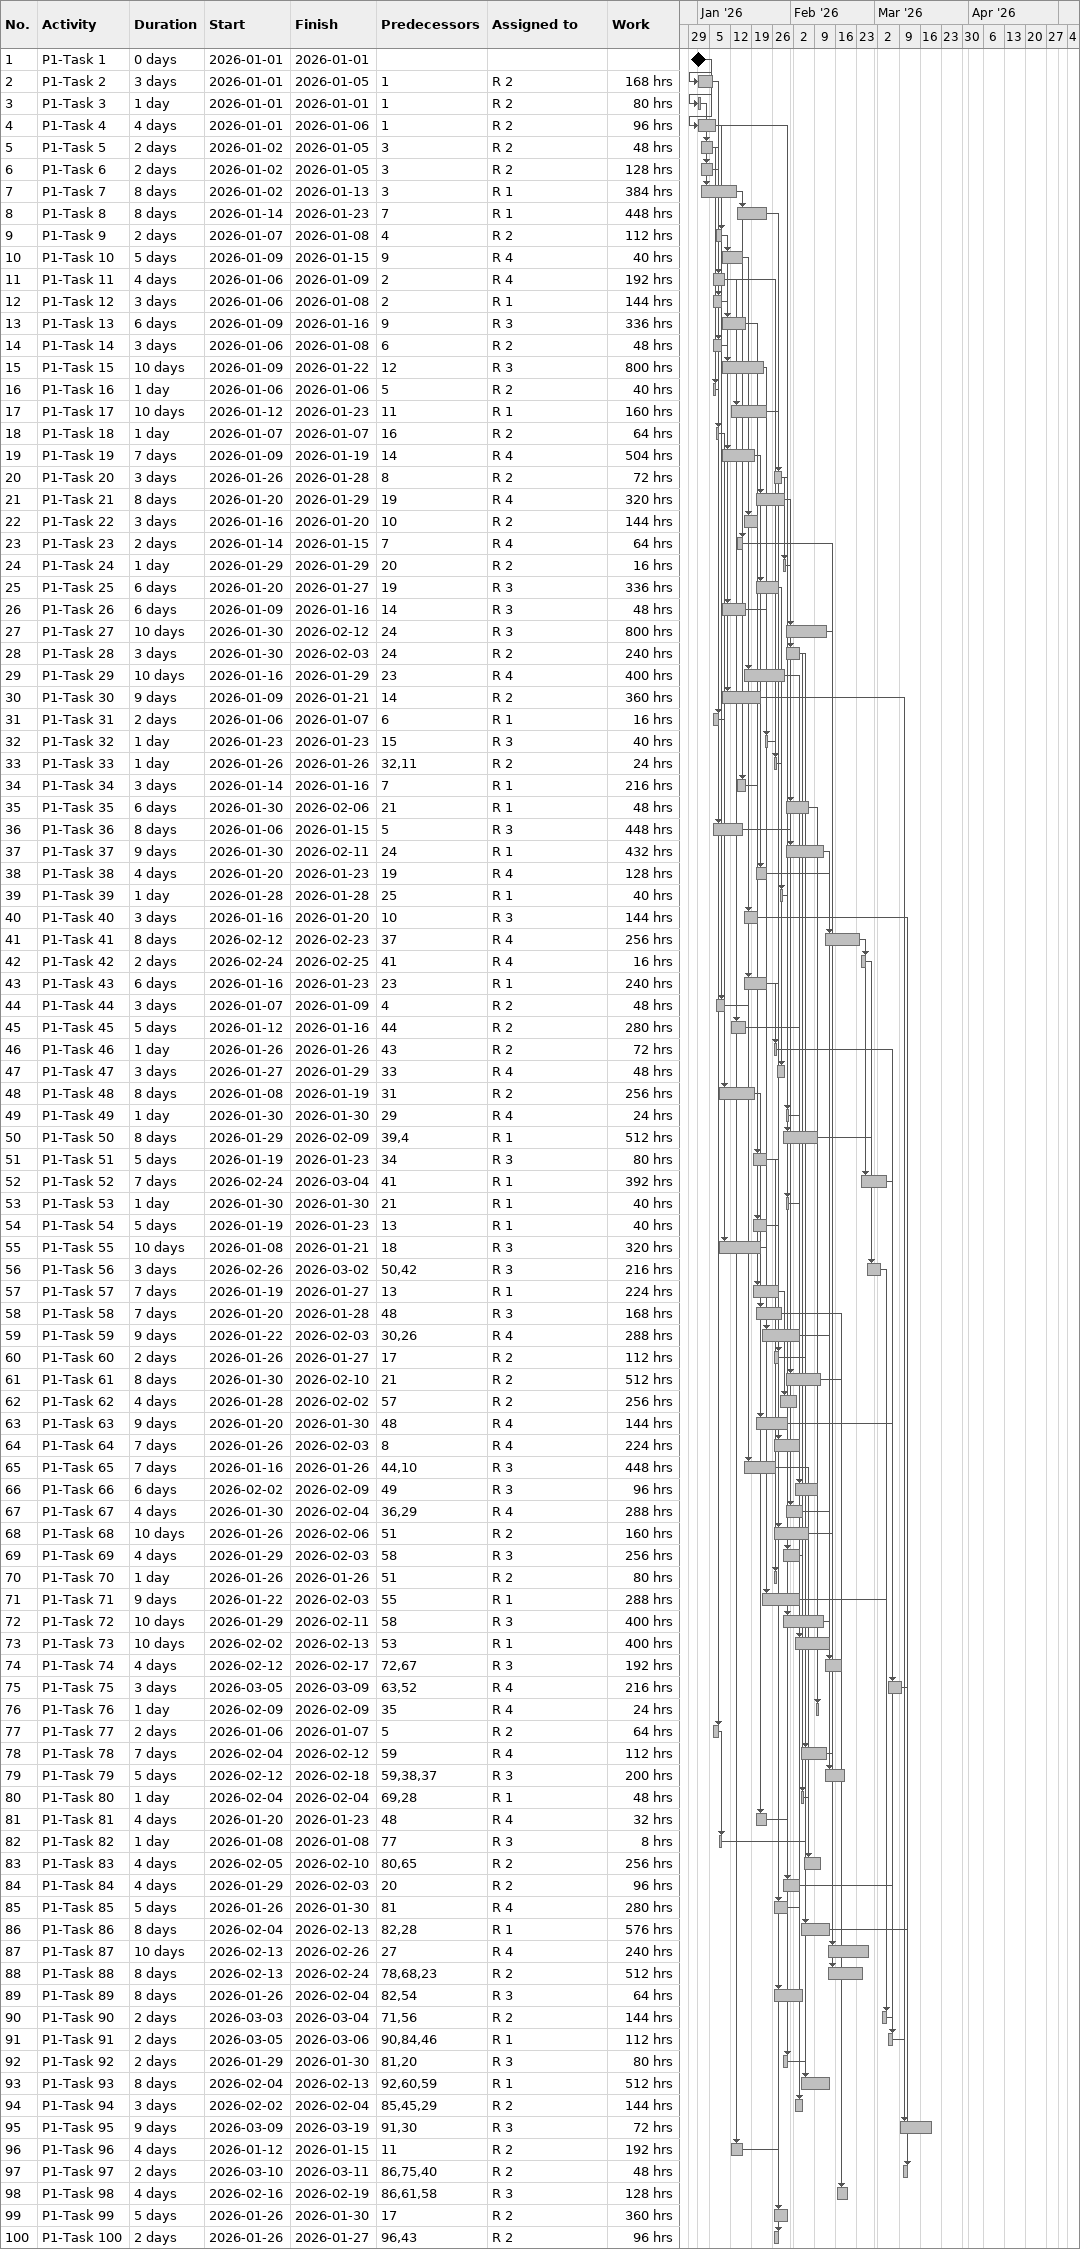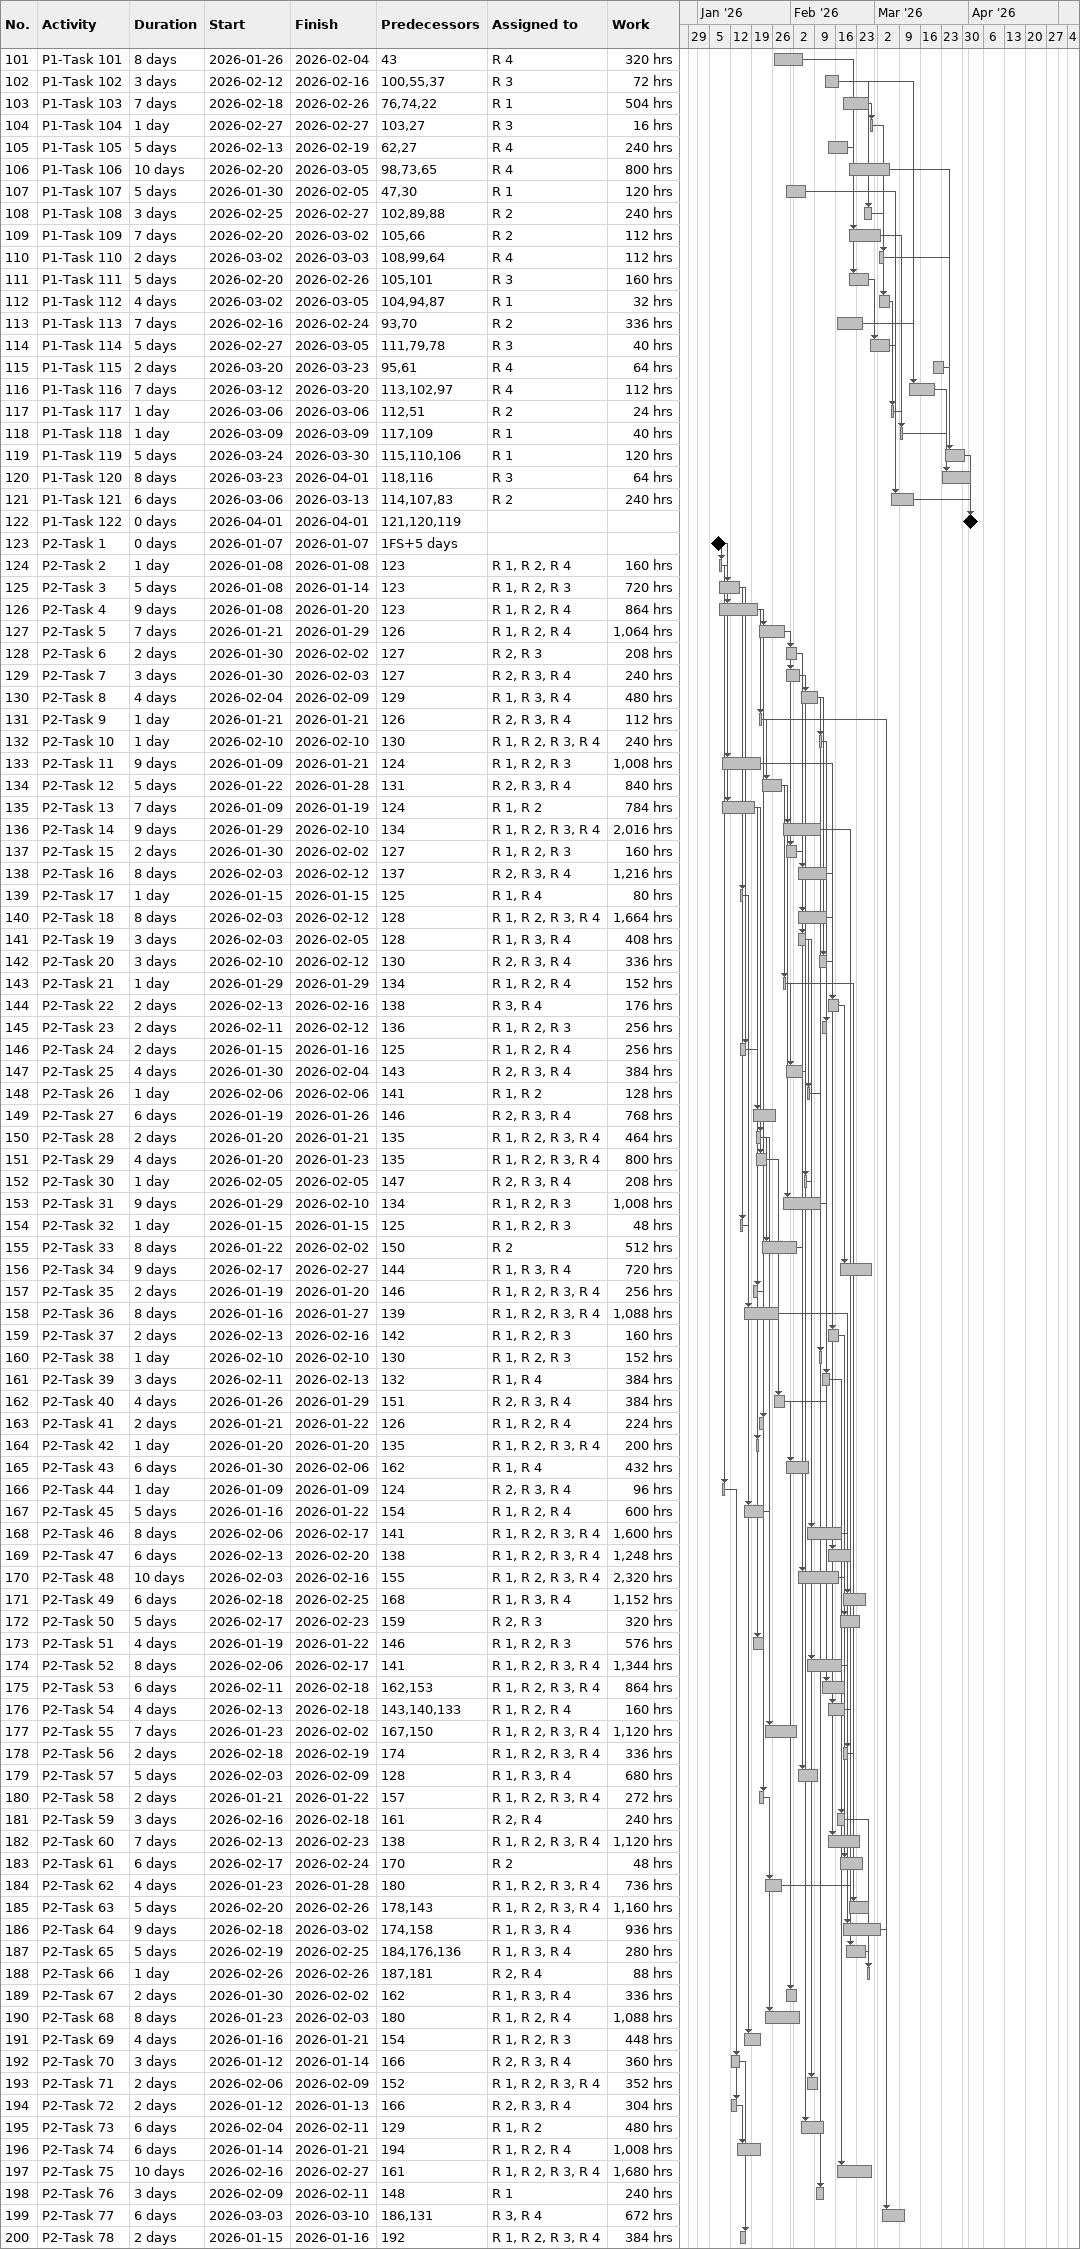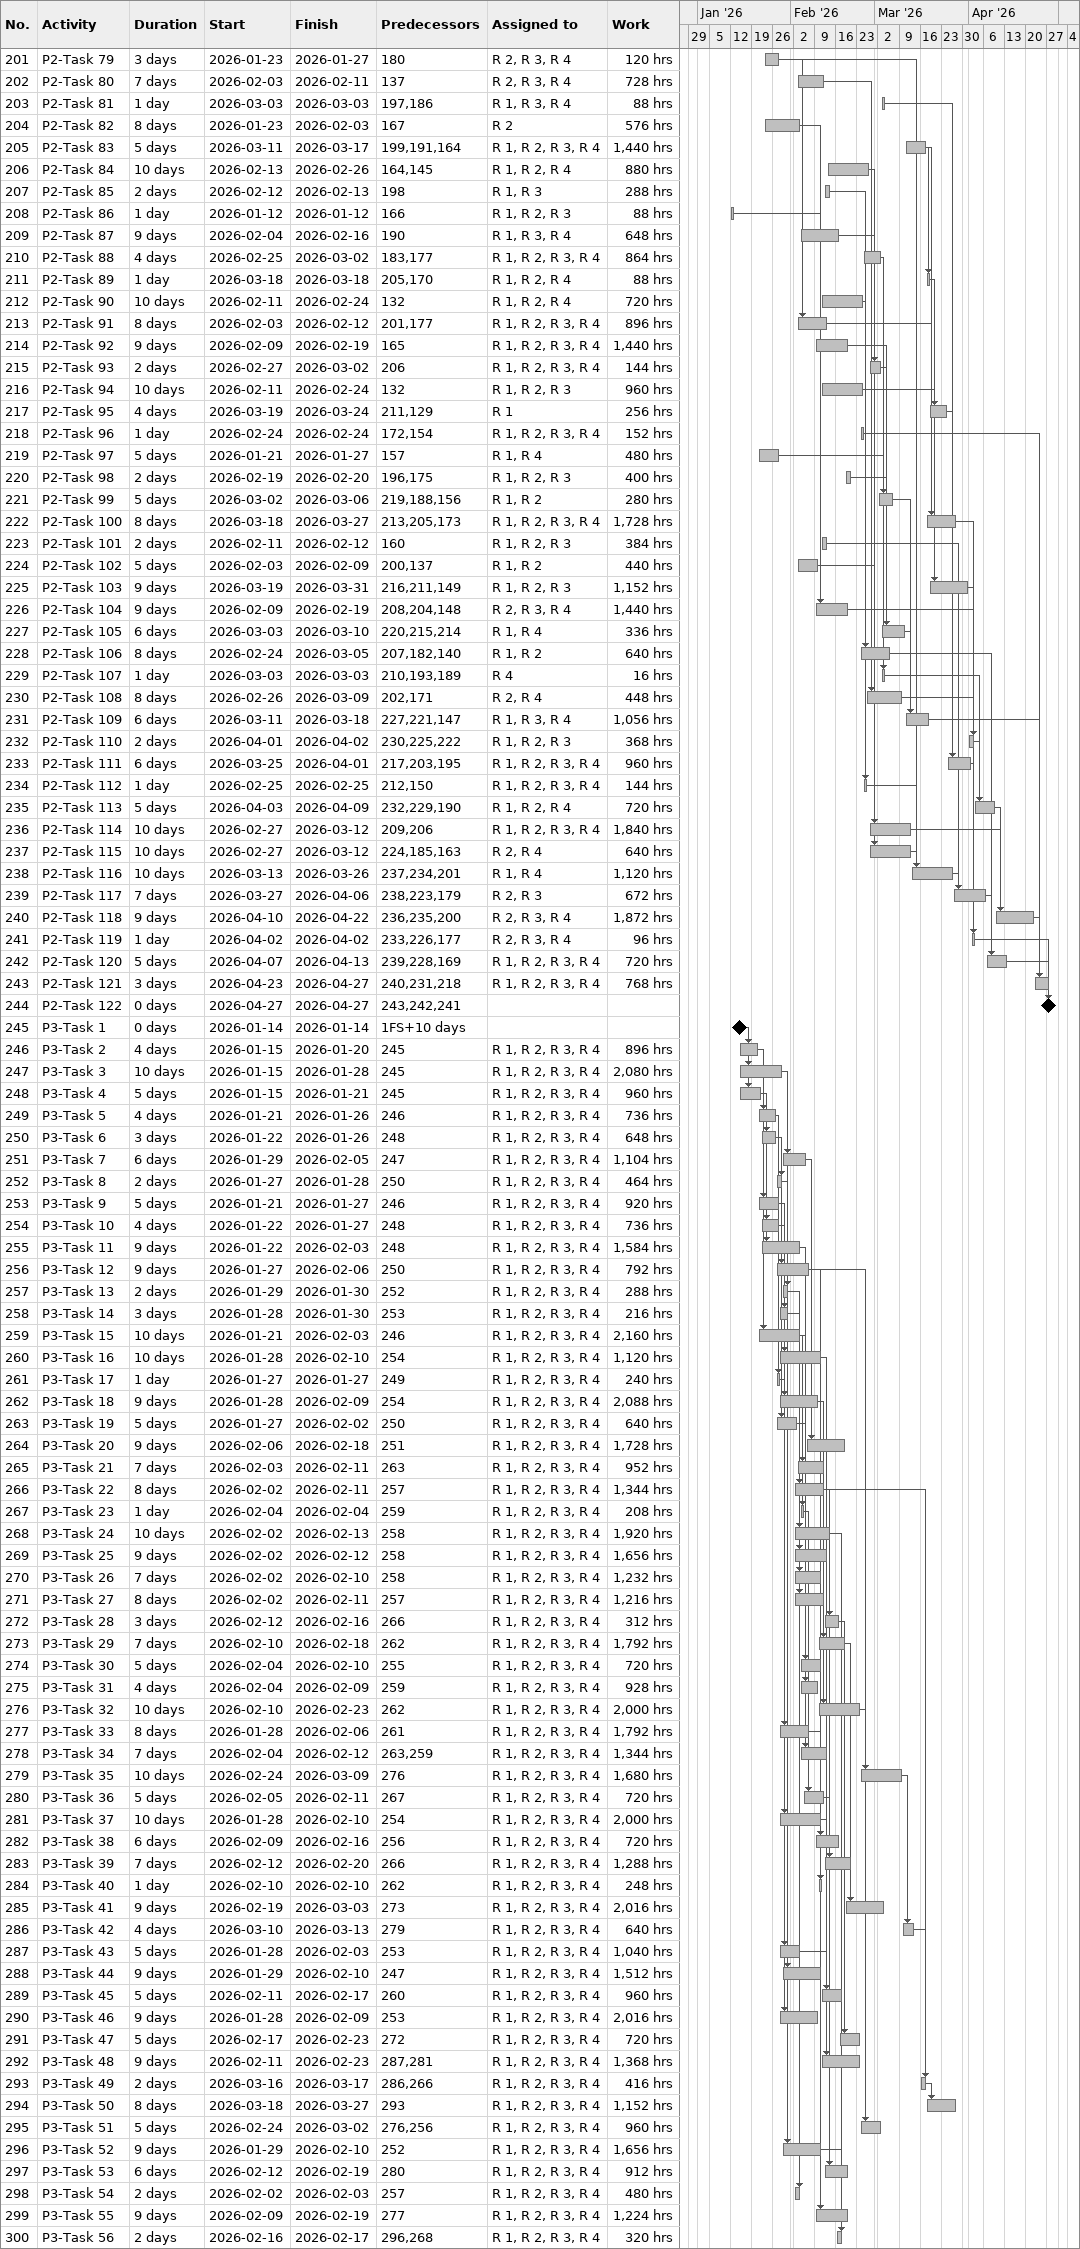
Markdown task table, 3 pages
| ID | Task | Duration | Start | Finish | Predecessors | Resources | Work (h) |
|---|---|---|---|---|---|---|---|
| 1 | P1-Task 1 | 0d | 2026-01-01 | 2026-01-01 |  |  |  |
| 2 | P1-Task 2 | 3d | 2026-01-01 | 2026-01-05 | 1 | R 2 | 168 |
| 3 | P1-Task 3 | 1d | 2026-01-01 | 2026-01-01 | 1 | R 2 | 80 |
| 4 | P1-Task 4 | 4d | 2026-01-01 | 2026-01-06 | 1 | R 2 | 96 |
| 5 | P1-Task 5 | 2d | 2026-01-02 | 2026-01-05 | 3 | R 2 | 48 |
| 6 | P1-Task 6 | 2d | 2026-01-02 | 2026-01-05 | 3 | R 2 | 128 |
| 7 | P1-Task 7 | 8d | 2026-01-02 | 2026-01-13 | 3 | R 1 | 384 |
| 8 | P1-Task 8 | 8d | 2026-01-14 | 2026-01-23 | 7 | R 1 | 448 |
| 9 | P1-Task 9 | 2d | 2026-01-07 | 2026-01-08 | 4 | R 2 | 112 |
| 10 | P1-Task 10 | 5d | 2026-01-09 | 2026-01-15 | 9 | R 4 | 40 |
| 11 | P1-Task 11 | 4d | 2026-01-06 | 2026-01-09 | 2 | R 4 | 192 |
| 12 | P1-Task 12 | 3d | 2026-01-06 | 2026-01-08 | 2 | R 1 | 144 |
| 13 | P1-Task 13 | 6d | 2026-01-09 | 2026-01-16 | 9 | R 3 | 336 |
| 14 | P1-Task 14 | 3d | 2026-01-06 | 2026-01-08 | 6 | R 2 | 48 |
| 15 | P1-Task 15 | 10d | 2026-01-09 | 2026-01-22 | 12 | R 3 | 800 |
| 16 | P1-Task 16 | 1d | 2026-01-06 | 2026-01-06 | 5 | R 2 | 40 |
| 17 | P1-Task 17 | 10d | 2026-01-12 | 2026-01-23 | 11 | R 1 | 160 |
| 18 | P1-Task 18 | 1d | 2026-01-07 | 2026-01-07 | 16 | R 2 | 64 |
| 19 | P1-Task 19 | 7d | 2026-01-09 | 2026-01-19 | 14 | R 4 | 504 |
| 20 | P1-Task 20 | 3d | 2026-01-26 | 2026-01-28 | 8 | R 2 | 72 |
| 21 | P1-Task 21 | 8d | 2026-01-20 | 2026-01-29 | 19 | R 4 | 320 |
| 22 | P1-Task 22 | 3d | 2026-01-16 | 2026-01-20 | 10 | R 2 | 144 |
| 23 | P1-Task 23 | 2d | 2026-01-14 | 2026-01-15 | 7 | R 4 | 64 |
| 24 | P1-Task 24 | 1d | 2026-01-29 | 2026-01-29 | 20 | R 2 | 16 |
| 25 | P1-Task 25 | 6d | 2026-01-20 | 2026-01-27 | 19 | R 3 | 336 |
| 26 | P1-Task 26 | 6d | 2026-01-09 | 2026-01-16 | 14 | R 3 | 48 |
| 27 | P1-Task 27 | 10d | 2026-01-30 | 2026-02-12 | 24 | R 3 | 800 |
| 28 | P1-Task 28 | 3d | 2026-01-30 | 2026-02-03 | 24 | R 2 | 240 |
| 29 | P1-Task 29 | 10d | 2026-01-16 | 2026-01-29 | 23 | R 4 | 400 |
| 30 | P1-Task 30 | 9d | 2026-01-09 | 2026-01-21 | 14 | R 2 | 360 |
| 31 | P1-Task 31 | 2d | 2026-01-06 | 2026-01-07 | 6 | R 1 | 16 |
| 32 | P1-Task 32 | 1d | 2026-01-23 | 2026-01-23 | 15 | R 3 | 40 |
| 33 | P1-Task 33 | 1d | 2026-01-26 | 2026-01-26 | 32, 11 | R 2 | 24 |
| 34 | P1-Task 34 | 3d | 2026-01-14 | 2026-01-16 | 7 | R 1 | 216 |
| 35 | P1-Task 35 | 6d | 2026-01-30 | 2026-02-06 | 21 | R 1 | 48 |
| 36 | P1-Task 36 | 8d | 2026-01-06 | 2026-01-15 | 5 | R 3 | 448 |
| 37 | P1-Task 37 | 9d | 2026-01-30 | 2026-02-11 | 24 | R 1 | 432 |
| 38 | P1-Task 38 | 4d | 2026-01-20 | 2026-01-23 | 19 | R 4 | 128 |
| 39 | P1-Task 39 | 1d | 2026-01-28 | 2026-01-28 | 25 | R 1 | 40 |
| 40 | P1-Task 40 | 3d | 2026-01-16 | 2026-01-20 | 10 | R 3 | 144 |
| 41 | P1-Task 41 | 8d | 2026-02-12 | 2026-02-23 | 37 | R 4 | 256 |
| 42 | P1-Task 42 | 2d | 2026-02-24 | 2026-02-25 | 41 | R 4 | 16 |
| 43 | P1-Task 43 | 6d | 2026-01-16 | 2026-01-23 | 23 | R 1 | 240 |
| 44 | P1-Task 44 | 3d | 2026-01-07 | 2026-01-09 | 4 | R 2 | 48 |
| 45 | P1-Task 45 | 5d | 2026-01-12 | 2026-01-16 | 44 | R 2 | 280 |
| 46 | P1-Task 46 | 1d | 2026-01-26 | 2026-01-26 | 43 | R 2 | 72 |
| 47 | P1-Task 47 | 3d | 2026-01-27 | 2026-01-29 | 33 | R 4 | 48 |
| 48 | P1-Task 48 | 8d | 2026-01-08 | 2026-01-19 | 31 | R 2 | 256 |
| 49 | P1-Task 49 | 1d | 2026-01-30 | 2026-01-30 | 29 | R 4 | 24 |
| 50 | P1-Task 50 | 8d | 2026-01-29 | 2026-02-09 | 39, 4 | R 1 | 512 |
| 51 | P1-Task 51 | 5d | 2026-01-19 | 2026-01-23 | 34 | R 3 | 80 |
| 52 | P1-Task 52 | 7d | 2026-02-24 | 2026-03-04 | 41 | R 1 | 392 |
| 53 | P1-Task 53 | 1d | 2026-01-30 | 2026-01-30 | 21 | R 1 | 40 |
| 54 | P1-Task 54 | 5d | 2026-01-19 | 2026-01-23 | 13 | R 1 | 40 |
| 55 | P1-Task 55 | 10d | 2026-01-08 | 2026-01-21 | 18 | R 3 | 320 |
| 56 | P1-Task 56 | 3d | 2026-02-26 | 2026-03-02 | 50, 42 | R 3 | 216 |
| 57 | P1-Task 57 | 7d | 2026-01-19 | 2026-01-27 | 13 | R 1 | 224 |
| 58 | P1-Task 58 | 7d | 2026-01-20 | 2026-01-28 | 48 | R 3 | 168 |
| 59 | P1-Task 59 | 9d | 2026-01-22 | 2026-02-03 | 30, 26 | R 4 | 288 |
| 60 | P1-Task 60 | 2d | 2026-01-26 | 2026-01-27 | 17 | R 2 | 112 |
| 61 | P1-Task 61 | 8d | 2026-01-30 | 2026-02-10 | 21 | R 2 | 512 |
| 62 | P1-Task 62 | 4d | 2026-01-28 | 2026-02-02 | 57 | R 2 | 256 |
| 63 | P1-Task 63 | 9d | 2026-01-20 | 2026-01-30 | 48 | R 4 | 144 |
| 64 | P1-Task 64 | 7d | 2026-01-26 | 2026-02-03 | 8 | R 4 | 224 |
| 65 | P1-Task 65 | 7d | 2026-01-16 | 2026-01-26 | 44, 10 | R 3 | 448 |
| 66 | P1-Task 66 | 6d | 2026-02-02 | 2026-02-09 | 49 | R 3 | 96 |
| 67 | P1-Task 67 | 4d | 2026-01-30 | 2026-02-04 | 36, 29 | R 4 | 288 |
| 68 | P1-Task 68 | 10d | 2026-01-26 | 2026-02-06 | 51 | R 2 | 160 |
| 69 | P1-Task 69 | 4d | 2026-01-29 | 2026-02-03 | 58 | R 3 | 256 |
| 70 | P1-Task 70 | 1d | 2026-01-26 | 2026-01-26 | 51 | R 2 | 80 |
| 71 | P1-Task 71 | 9d | 2026-01-22 | 2026-02-03 | 55 | R 1 | 288 |
| 72 | P1-Task 72 | 10d | 2026-01-29 | 2026-02-11 | 58 | R 3 | 400 |
| 73 | P1-Task 73 | 10d | 2026-02-02 | 2026-02-13 | 53 | R 1 | 400 |
| 74 | P1-Task 74 | 4d | 2026-02-12 | 2026-02-17 | 72, 67 | R 3 | 192 |
| 75 | P1-Task 75 | 3d | 2026-03-05 | 2026-03-09 | 63, 52 | R 4 | 216 |
| 76 | P1-Task 76 | 1d | 2026-02-09 | 2026-02-09 | 35 | R 4 | 24 |
| 77 | P1-Task 77 | 2d | 2026-01-06 | 2026-01-07 | 5 | R 2 | 64 |
| 78 | P1-Task 78 | 7d | 2026-02-04 | 2026-02-12 | 59 | R 4 | 112 |
| 79 | P1-Task 79 | 5d | 2026-02-12 | 2026-02-18 | 59, 38, 37 | R 3 | 200 |
| 80 | P1-Task 80 | 1d | 2026-02-04 | 2026-02-04 | 69, 28 | R 1 | 48 |
| 81 | P1-Task 81 | 4d | 2026-01-20 | 2026-01-23 | 48 | R 4 | 32 |
| 82 | P1-Task 82 | 1d | 2026-01-08 | 2026-01-08 | 77 | R 3 | 8 |
| 83 | P1-Task 83 | 4d | 2026-02-05 | 2026-02-10 | 80, 65 | R 2 | 256 |
| 84 | P1-Task 84 | 4d | 2026-01-29 | 2026-02-03 | 20 | R 2 | 96 |
| 85 | P1-Task 85 | 5d | 2026-01-26 | 2026-01-30 | 81 | R 4 | 280 |
| 86 | P1-Task 86 | 8d | 2026-02-04 | 2026-02-13 | 82, 28 | R 1 | 576 |
| 87 | P1-Task 87 | 10d | 2026-02-13 | 2026-02-26 | 27 | R 4 | 240 |
| 88 | P1-Task 88 | 8d | 2026-02-13 | 2026-02-24 | 78, 68, 23 | R 2 | 512 |
| 89 | P1-Task 89 | 8d | 2026-01-26 | 2026-02-04 | 82, 54 | R 3 | 64 |
| 90 | P1-Task 90 | 2d | 2026-03-03 | 2026-03-04 | 71, 56 | R 2 | 144 |
| 91 | P1-Task 91 | 2d | 2026-03-05 | 2026-03-06 | 90, 84, 46 | R 1 | 112 |
| 92 | P1-Task 92 | 2d | 2026-01-29 | 2026-01-30 | 81, 20 | R 3 | 80 |
| 93 | P1-Task 93 | 8d | 2026-02-04 | 2026-02-13 | 92, 60, 59 | R 1 | 512 |
| 94 | P1-Task 94 | 3d | 2026-02-02 | 2026-02-04 | 85, 45, 29 | R 2 | 144 |
| 95 | P1-Task 95 | 9d | 2026-03-09 | 2026-03-19 | 91, 30 | R 3 | 72 |
| 96 | P1-Task 96 | 4d | 2026-01-12 | 2026-01-15 | 11 | R 2 | 192 |
| 97 | P1-Task 97 | 2d | 2026-03-10 | 2026-03-11 | 86, 75, 40 | R 2 | 48 |
| 98 | P1-Task 98 | 4d | 2026-02-16 | 2026-02-19 | 86, 61, 58 | R 3 | 128 |
| 99 | P1-Task 99 | 5d | 2026-01-26 | 2026-01-30 | 17 | R 2 | 360 |
| 100 | P1-Task 100 | 2d | 2026-01-26 | 2026-01-27 | 96, 43 | R 2 | 96 |
| 101 | P1-Task 101 | 8d | 2026-01-26 | 2026-02-04 | 43 | R 4 | 320 |
| 102 | P1-Task 102 | 3d | 2026-02-12 | 2026-02-16 | 100, 55, 37 | R 3 | 72 |
| 103 | P1-Task 103 | 7d | 2026-02-18 | 2026-02-26 | 76, 74, 22 | R 1 | 504 |
| 104 | P1-Task 104 | 1d | 2026-02-27 | 2026-02-27 | 103, 27 | R 3 | 16 |
| 105 | P1-Task 105 | 5d | 2026-02-13 | 2026-02-19 | 62, 27 | R 4 | 240 |
| 106 | P1-Task 106 | 10d | 2026-02-20 | 2026-03-05 | 98, 73, 65 | R 4 | 800 |
| 107 | P1-Task 107 | 5d | 2026-01-30 | 2026-02-05 | 47, 30 | R 1 | 120 |
| 108 | P1-Task 108 | 3d | 2026-02-25 | 2026-02-27 | 102, 89, 88 | R 2 | 240 |
| 109 | P1-Task 109 | 7d | 2026-02-20 | 2026-03-02 | 105, 66 | R 2 | 112 |
| 110 | P1-Task 110 | 2d | 2026-03-02 | 2026-03-03 | 108, 99, 64 | R 4 | 112 |
| 111 | P1-Task 111 | 5d | 2026-02-20 | 2026-02-26 | 105, 101 | R 3 | 160 |
| 112 | P1-Task 112 | 4d | 2026-03-02 | 2026-03-05 | 104, 94, 87 | R 1 | 32 |
| 113 | P1-Task 113 | 7d | 2026-02-16 | 2026-02-24 | 93, 70 | R 2 | 336 |
| 114 | P1-Task 114 | 5d | 2026-02-27 | 2026-03-05 | 111, 79, 78 | R 3 | 40 |
| 115 | P1-Task 115 | 2d | 2026-03-20 | 2026-03-23 | 95, 61 | R 4 | 64 |
| 116 | P1-Task 116 | 7d | 2026-03-12 | 2026-03-20 | 113, 102, 97 | R 4 | 112 |
| 117 | P1-Task 117 | 1d | 2026-03-06 | 2026-03-06 | 112, 51 | R 2 | 24 |
| 118 | P1-Task 118 | 1d | 2026-03-09 | 2026-03-09 | 117, 109 | R 1 | 40 |
| 119 | P1-Task 119 | 5d | 2026-03-24 | 2026-03-30 | 115, 110, 106 | R 1 | 120 |
| 120 | P1-Task 120 | 8d | 2026-03-23 | 2026-04-01 | 118, 116 | R 3 | 64 |
| 121 | P1-Task 121 | 6d | 2026-03-06 | 2026-03-13 | 114, 107, 83 | R 2 | 240 |
| 122 | P1-Task 122 | 0d | 2026-04-01 | 2026-04-01 | 121, 120, 119 |  |  |
| 123 | P2-Task 1 | 0d | 2026-01-07 | 2026-01-07 | 1FS+5d |  |  |
| 124 | P2-Task 2 | 1d | 2026-01-08 | 2026-01-08 | 123 | R 1, R 2, R 4 | 160 |
| 125 | P2-Task 3 | 5d | 2026-01-08 | 2026-01-14 | 123 | R 1, R 2, R 3 | 720 |
| 126 | P2-Task 4 | 9d | 2026-01-08 | 2026-01-20 | 123 | R 1, R 2, R 4 | 864 |
| 127 | P2-Task 5 | 7d | 2026-01-21 | 2026-01-29 | 126 | R 1, R 2, R 4 | 1064 |
| 128 | P2-Task 6 | 2d | 2026-01-30 | 2026-02-02 | 127 | R 2, R 3 | 208 |
| 129 | P2-Task 7 | 3d | 2026-01-30 | 2026-02-03 | 127 | R 2, R 3, R 4 | 240 |
| 130 | P2-Task 8 | 4d | 2026-02-04 | 2026-02-09 | 129 | R 1, R 3, R 4 | 480 |
| 131 | P2-Task 9 | 1d | 2026-01-21 | 2026-01-21 | 126 | R 2, R 3, R 4 | 112 |
| 132 | P2-Task 10 | 1d | 2026-02-10 | 2026-02-10 | 130 | R 1, R 2, R 3, R 4 | 240 |
| 133 | P2-Task 11 | 9d | 2026-01-09 | 2026-01-21 | 124 | R 1, R 2, R 3 | 1008 |
| 134 | P2-Task 12 | 5d | 2026-01-22 | 2026-01-28 | 131 | R 2, R 3, R 4 | 840 |
| 135 | P2-Task 13 | 7d | 2026-01-09 | 2026-01-19 | 124 | R 1, R 2 | 784 |
| 136 | P2-Task 14 | 9d | 2026-01-29 | 2026-02-10 | 134 | R 1, R 2, R 3, R 4 | 2016 |
| 137 | P2-Task 15 | 2d | 2026-01-30 | 2026-02-02 | 127 | R 1, R 2, R 3 | 160 |
| 138 | P2-Task 16 | 8d | 2026-02-03 | 2026-02-12 | 137 | R 2, R 3, R 4 | 1216 |
| 139 | P2-Task 17 | 1d | 2026-01-15 | 2026-01-15 | 125 | R 1, R 4 | 80 |
| 140 | P2-Task 18 | 8d | 2026-02-03 | 2026-02-12 | 128 | R 1, R 2, R 3, R 4 | 1664 |
| 141 | P2-Task 19 | 3d | 2026-02-03 | 2026-02-05 | 128 | R 1, R 3, R 4 | 408 |
| 142 | P2-Task 20 | 3d | 2026-02-10 | 2026-02-12 | 130 | R 2, R 3, R 4 | 336 |
| 143 | P2-Task 21 | 1d | 2026-01-29 | 2026-01-29 | 134 | R 1, R 2, R 4 | 152 |
| 144 | P2-Task 22 | 2d | 2026-02-13 | 2026-02-16 | 138 | R 3, R 4 | 176 |
| 145 | P2-Task 23 | 2d | 2026-02-11 | 2026-02-12 | 136 | R 1, R 2, R 3 | 256 |
| 146 | P2-Task 24 | 2d | 2026-01-15 | 2026-01-16 | 125 | R 1, R 2, R 4 | 256 |
| 147 | P2-Task 25 | 4d | 2026-01-30 | 2026-02-04 | 143 | R 2, R 3, R 4 | 384 |
| 148 | P2-Task 26 | 1d | 2026-02-06 | 2026-02-06 | 141 | R 1, R 2 | 128 |
| 149 | P2-Task 27 | 6d | 2026-01-19 | 2026-01-26 | 146 | R 2, R 3, R 4 | 768 |
| 150 | P2-Task 28 | 2d | 2026-01-20 | 2026-01-21 | 135 | R 1, R 2, R 3, R 4 | 464 |
| 151 | P2-Task 29 | 4d | 2026-01-20 | 2026-01-23 | 135 | R 1, R 2, R 3, R 4 | 800 |
| 152 | P2-Task 30 | 1d | 2026-02-05 | 2026-02-05 | 147 | R 2, R 3, R 4 | 208 |
| 153 | P2-Task 31 | 9d | 2026-01-29 | 2026-02-10 | 134 | R 1, R 2, R 3 | 1008 |
| 154 | P2-Task 32 | 1d | 2026-01-15 | 2026-01-15 | 125 | R 1, R 2, R 3 | 48 |
| 155 | P2-Task 33 | 8d | 2026-01-22 | 2026-02-02 | 150 | R 2 | 512 |
| 156 | P2-Task 34 | 9d | 2026-02-17 | 2026-02-27 | 144 | R 1, R 3, R 4 | 720 |
| 157 | P2-Task 35 | 2d | 2026-01-19 | 2026-01-20 | 146 | R 1, R 2, R 3, R 4 | 256 |
| 158 | P2-Task 36 | 8d | 2026-01-16 | 2026-01-27 | 139 | R 1, R 2, R 3, R 4 | 1088 |
| 159 | P2-Task 37 | 2d | 2026-02-13 | 2026-02-16 | 142 | R 1, R 2, R 3 | 160 |
| 160 | P2-Task 38 | 1d | 2026-02-10 | 2026-02-10 | 130 | R 1, R 2, R 3 | 152 |
| 161 | P2-Task 39 | 3d | 2026-02-11 | 2026-02-13 | 132 | R 1, R 4 | 384 |
| 162 | P2-Task 40 | 4d | 2026-01-26 | 2026-01-29 | 151 | R 2, R 3, R 4 | 384 |
| 163 | P2-Task 41 | 2d | 2026-01-21 | 2026-01-22 | 126 | R 1, R 2, R 4 | 224 |
| 164 | P2-Task 42 | 1d | 2026-01-20 | 2026-01-20 | 135 | R 1, R 2, R 3, R 4 | 200 |
| 165 | P2-Task 43 | 6d | 2026-01-30 | 2026-02-06 | 162 | R 1, R 4 | 432 |
| 166 | P2-Task 44 | 1d | 2026-01-09 | 2026-01-09 | 124 | R 2, R 3, R 4 | 96 |
| 167 | P2-Task 45 | 5d | 2026-01-16 | 2026-01-22 | 154 | R 1, R 2, R 4 | 600 |
| 168 | P2-Task 46 | 8d | 2026-02-06 | 2026-02-17 | 141 | R 1, R 2, R 3, R 4 | 1600 |
| 169 | P2-Task 47 | 6d | 2026-02-13 | 2026-02-20 | 138 | R 1, R 2, R 3, R 4 | 1248 |
| 170 | P2-Task 48 | 10d | 2026-02-03 | 2026-02-16 | 155 | R 1, R 2, R 3, R 4 | 2320 |
| 171 | P2-Task 49 | 6d | 2026-02-18 | 2026-02-25 | 168 | R 1, R 3, R 4 | 1152 |
| 172 | P2-Task 50 | 5d | 2026-02-17 | 2026-02-23 | 159 | R 2, R 3 | 320 |
| 173 | P2-Task 51 | 4d | 2026-01-19 | 2026-01-22 | 146 | R 1, R 2, R 3 | 576 |
| 174 | P2-Task 52 | 8d | 2026-02-06 | 2026-02-17 | 141 | R 1, R 2, R 3, R 4 | 1344 |
| 175 | P2-Task 53 | 6d | 2026-02-11 | 2026-02-18 | 162, 153 | R 1, R 2, R 3, R 4 | 864 |
| 176 | P2-Task 54 | 4d | 2026-02-13 | 2026-02-18 | 143, 140, 133 | R 1, R 2, R 4 | 160 |
| 177 | P2-Task 55 | 7d | 2026-01-23 | 2026-02-02 | 167, 150 | R 1, R 2, R 3, R 4 | 1120 |
| 178 | P2-Task 56 | 2d | 2026-02-18 | 2026-02-19 | 174 | R 1, R 2, R 3, R 4 | 336 |
| 179 | P2-Task 57 | 5d | 2026-02-03 | 2026-02-09 | 128 | R 1, R 3, R 4 | 680 |
| 180 | P2-Task 58 | 2d | 2026-01-21 | 2026-01-22 | 157 | R 1, R 2, R 3, R 4 | 272 |
| 181 | P2-Task 59 | 3d | 2026-02-16 | 2026-02-18 | 161 | R 2, R 4 | 240 |
| 182 | P2-Task 60 | 7d | 2026-02-13 | 2026-02-23 | 138 | R 1, R 2, R 3, R 4 | 1120 |
| 183 | P2-Task 61 | 6d | 2026-02-17 | 2026-02-24 | 170 | R 2 | 48 |
| 184 | P2-Task 62 | 4d | 2026-01-23 | 2026-01-28 | 180 | R 1, R 2, R 3, R 4 | 736 |
| 185 | P2-Task 63 | 5d | 2026-02-20 | 2026-02-26 | 178, 143 | R 1, R 2, R 3, R 4 | 1160 |
| 186 | P2-Task 64 | 9d | 2026-02-18 | 2026-03-02 | 174, 158 | R 1, R 3, R 4 | 936 |
| 187 | P2-Task 65 | 5d | 2026-02-19 | 2026-02-25 | 184, 176, 136 | R 1, R 3, R 4 | 280 |
| 188 | P2-Task 66 | 1d | 2026-02-26 | 2026-02-26 | 187, 181 | R 2, R 4 | 88 |
| 189 | P2-Task 67 | 2d | 2026-01-30 | 2026-02-02 | 162 | R 1, R 3, R 4 | 336 |
| 190 | P2-Task 68 | 8d | 2026-01-23 | 2026-02-03 | 180 | R 1, R 2, R 4 | 1088 |
| 191 | P2-Task 69 | 4d | 2026-01-16 | 2026-01-21 | 154 | R 1, R 2, R 3 | 448 |
| 192 | P2-Task 70 | 3d | 2026-01-12 | 2026-01-14 | 166 | R 2, R 3, R 4 | 360 |
| 193 | P2-Task 71 | 2d | 2026-02-06 | 2026-02-09 | 152 | R 1, R 2, R 3, R 4 | 352 |
| 194 | P2-Task 72 | 2d | 2026-01-12 | 2026-01-13 | 166 | R 2, R 3, R 4 | 304 |
| 195 | P2-Task 73 | 6d | 2026-02-04 | 2026-02-11 | 129 | R 1, R 2 | 480 |
| 196 | P2-Task 74 | 6d | 2026-01-14 | 2026-01-21 | 194 | R 1, R 2, R 4 | 1008 |
| 197 | P2-Task 75 | 10d | 2026-02-16 | 2026-02-27 | 161 | R 1, R 2, R 3, R 4 | 1680 |
| 198 | P2-Task 76 | 3d | 2026-02-09 | 2026-02-11 | 148 | R 1 | 240 |
| 199 | P2-Task 77 | 6d | 2026-03-03 | 2026-03-10 | 186, 131 | R 3, R 4 | 672 |
| 200 | P2-Task 78 | 2d | 2026-01-15 | 2026-01-16 | 192 | R 1, R 2, R 3, R 4 | 384 |
| 201 | P2-Task 79 | 3d | 2026-01-23 | 2026-01-27 | 180 | R 2, R 3, R 4 | 120 |
| 202 | P2-Task 80 | 7d | 2026-02-03 | 2026-02-11 | 137 | R 2, R 3, R 4 | 728 |
| 203 | P2-Task 81 | 1d | 2026-03-03 | 2026-03-03 | 197, 186 | R 1, R 3, R 4 | 88 |
| 204 | P2-Task 82 | 8d | 2026-01-23 | 2026-02-03 | 167 | R 2 | 576 |
| 205 | P2-Task 83 | 5d | 2026-03-11 | 2026-03-17 | 199, 191, 164 | R 1, R 2, R 3, R 4 | 1440 |
| 206 | P2-Task 84 | 10d | 2026-02-13 | 2026-02-26 | 164, 145 | R 1, R 2, R 4 | 880 |
| 207 | P2-Task 85 | 2d | 2026-02-12 | 2026-02-13 | 198 | R 1, R 3 | 288 |
| 208 | P2-Task 86 | 1d | 2026-01-12 | 2026-01-12 | 166 | R 1, R 2, R 3 | 88 |
| 209 | P2-Task 87 | 9d | 2026-02-04 | 2026-02-16 | 190 | R 1, R 3, R 4 | 648 |
| 210 | P2-Task 88 | 4d | 2026-02-25 | 2026-03-02 | 183, 177 | R 1, R 2, R 3, R 4 | 864 |
| 211 | P2-Task 89 | 1d | 2026-03-18 | 2026-03-18 | 205, 170 | R 1, R 2, R 4 | 88 |
| 212 | P2-Task 90 | 10d | 2026-02-11 | 2026-02-24 | 132 | R 1, R 2, R 4 | 720 |
| 213 | P2-Task 91 | 8d | 2026-02-03 | 2026-02-12 | 201, 177 | R 1, R 2, R 3, R 4 | 896 |
| 214 | P2-Task 92 | 9d | 2026-02-09 | 2026-02-19 | 165 | R 1, R 2, R 3, R 4 | 1440 |
| 215 | P2-Task 93 | 2d | 2026-02-27 | 2026-03-02 | 206 | R 1, R 2, R 3, R 4 | 144 |
| 216 | P2-Task 94 | 10d | 2026-02-11 | 2026-02-24 | 132 | R 1, R 2, R 3 | 960 |
| 217 | P2-Task 95 | 4d | 2026-03-19 | 2026-03-24 | 211, 129 | R 1 | 256 |
| 218 | P2-Task 96 | 1d | 2026-02-24 | 2026-02-24 | 172, 154 | R 1, R 2, R 3, R 4 | 152 |
| 219 | P2-Task 97 | 5d | 2026-01-21 | 2026-01-27 | 157 | R 1, R 4 | 480 |
| 220 | P2-Task 98 | 2d | 2026-02-19 | 2026-02-20 | 196, 175 | R 1, R 2, R 3 | 400 |
| 221 | P2-Task 99 | 5d | 2026-03-02 | 2026-03-06 | 219, 188, 156 | R 1, R 2 | 280 |
| 222 | P2-Task 100 | 8d | 2026-03-18 | 2026-03-27 | 213, 205, 173 | R 1, R 2, R 3, R 4 | 1728 |
| 223 | P2-Task 101 | 2d | 2026-02-11 | 2026-02-12 | 160 | R 1, R 2, R 3 | 384 |
| 224 | P2-Task 102 | 5d | 2026-02-03 | 2026-02-09 | 200, 137 | R 1, R 2 | 440 |
| 225 | P2-Task 103 | 9d | 2026-03-19 | 2026-03-31 | 216, 211, 149 | R 1, R 2, R 3 | 1152 |
| 226 | P2-Task 104 | 9d | 2026-02-09 | 2026-02-19 | 208, 204, 148 | R 2, R 3, R 4 | 1440 |
| 227 | P2-Task 105 | 6d | 2026-03-03 | 2026-03-10 | 220, 215, 214 | R 1, R 4 | 336 |
| 228 | P2-Task 106 | 8d | 2026-02-24 | 2026-03-05 | 207, 182, 140 | R 1, R 2 | 640 |
| 229 | P2-Task 107 | 1d | 2026-03-03 | 2026-03-03 | 210, 193, 189 | R 4 | 16 |
| 230 | P2-Task 108 | 8d | 2026-02-26 | 2026-03-09 | 202, 171 | R 2, R 4 | 448 |
| 231 | P2-Task 109 | 6d | 2026-03-11 | 2026-03-18 | 227, 221, 147 | R 1, R 3, R 4 | 1056 |
| 232 | P2-Task 110 | 2d | 2026-04-01 | 2026-04-02 | 230, 225, 222 | R 1, R 2, R 3 | 368 |
| 233 | P2-Task 111 | 6d | 2026-03-25 | 2026-04-01 | 217, 203, 195 | R 1, R 2, R 3, R 4 | 960 |
| 234 | P2-Task 112 | 1d | 2026-02-25 | 2026-02-25 | 212, 150 | R 1, R 2, R 3, R 4 | 144 |
| 235 | P2-Task 113 | 5d | 2026-04-03 | 2026-04-09 | 232, 229, 190 | R 1, R 2, R 4 | 720 |
| 236 | P2-Task 114 | 10d | 2026-02-27 | 2026-03-12 | 209, 206 | R 1, R 2, R 3, R 4 | 1840 |
| 237 | P2-Task 115 | 10d | 2026-02-27 | 2026-03-12 | 224, 185, 163 | R 2, R 4 | 640 |
| 238 | P2-Task 116 | 10d | 2026-03-13 | 2026-03-26 | 237, 234, 201 | R 1, R 4 | 1120 |
| 239 | P2-Task 117 | 7d | 2026-03-27 | 2026-04-06 | 238, 223, 179 | R 2, R 3 | 672 |
| 240 | P2-Task 118 | 9d | 2026-04-10 | 2026-04-22 | 236, 235, 200 | R 2, R 3, R 4 | 1872 |
| 241 | P2-Task 119 | 1d | 2026-04-02 | 2026-04-02 | 233, 226, 177 | R 2, R 3, R 4 | 96 |
| 242 | P2-Task 120 | 5d | 2026-04-07 | 2026-04-13 | 239, 228, 169 | R 1, R 2, R 3, R 4 | 720 |
| 243 | P2-Task 121 | 3d | 2026-04-23 | 2026-04-27 | 240, 231, 218 | R 1, R 2, R 3, R 4 | 768 |
| 244 | P2-Task 122 | 0d | 2026-04-27 | 2026-04-27 | 243, 242, 241 |  |  |
| 245 | P3-Task 1 | 0d | 2026-01-14 | 2026-01-14 | 1FS+10d |  |  |
| 246 | P3-Task 2 | 4d | 2026-01-15 | 2026-01-20 | 245 | R 1, R 2, R 3, R 4 | 896 |
| 247 | P3-Task 3 | 10d | 2026-01-15 | 2026-01-28 | 245 | R 1, R 2, R 3, R 4 | 2080 |
| 248 | P3-Task 4 | 5d | 2026-01-15 | 2026-01-21 | 245 | R 1, R 2, R 3, R 4 | 960 |
| 249 | P3-Task 5 | 4d | 2026-01-21 | 2026-01-26 | 246 | R 1, R 2, R 3, R 4 | 736 |
| 250 | P3-Task 6 | 3d | 2026-01-22 | 2026-01-26 | 248 | R 1, R 2, R 3, R 4 | 648 |
| 251 | P3-Task 7 | 6d | 2026-01-29 | 2026-02-05 | 247 | R 1, R 2, R 3, R 4 | 1104 |
| 252 | P3-Task 8 | 2d | 2026-01-27 | 2026-01-28 | 250 | R 1, R 2, R 3, R 4 | 464 |
| 253 | P3-Task 9 | 5d | 2026-01-21 | 2026-01-27 | 246 | R 1, R 2, R 3, R 4 | 920 |
| 254 | P3-Task 10 | 4d | 2026-01-22 | 2026-01-27 | 248 | R 1, R 2, R 3, R 4 | 736 |
| 255 | P3-Task 11 | 9d | 2026-01-22 | 2026-02-03 | 248 | R 1, R 2, R 3, R 4 | 1584 |
| 256 | P3-Task 12 | 9d | 2026-01-27 | 2026-02-06 | 250 | R 1, R 2, R 3, R 4 | 792 |
| 257 | P3-Task 13 | 2d | 2026-01-29 | 2026-01-30 | 252 | R 1, R 2, R 3, R 4 | 288 |
| 258 | P3-Task 14 | 3d | 2026-01-28 | 2026-01-30 | 253 | R 1, R 2, R 3, R 4 | 216 |
| 259 | P3-Task 15 | 10d | 2026-01-21 | 2026-02-03 | 246 | R 1, R 2, R 3, R 4 | 2160 |
| 260 | P3-Task 16 | 10d | 2026-01-28 | 2026-02-10 | 254 | R 1, R 2, R 3, R 4 | 1120 |
| 261 | P3-Task 17 | 1d | 2026-01-27 | 2026-01-27 | 249 | R 1, R 2, R 3, R 4 | 240 |
| 262 | P3-Task 18 | 9d | 2026-01-28 | 2026-02-09 | 254 | R 1, R 2, R 3, R 4 | 2088 |
| 263 | P3-Task 19 | 5d | 2026-01-27 | 2026-02-02 | 250 | R 1, R 2, R 3, R 4 | 640 |
| 264 | P3-Task 20 | 9d | 2026-02-06 | 2026-02-18 | 251 | R 1, R 2, R 3, R 4 | 1728 |
| 265 | P3-Task 21 | 7d | 2026-02-03 | 2026-02-11 | 263 | R 1, R 2, R 3, R 4 | 952 |
| 266 | P3-Task 22 | 8d | 2026-02-02 | 2026-02-11 | 257 | R 1, R 2, R 3, R 4 | 1344 |
| 267 | P3-Task 23 | 1d | 2026-02-04 | 2026-02-04 | 259 | R 1, R 2, R 3, R 4 | 208 |
| 268 | P3-Task 24 | 10d | 2026-02-02 | 2026-02-13 | 258 | R 1, R 2, R 3, R 4 | 1920 |
| 269 | P3-Task 25 | 9d | 2026-02-02 | 2026-02-12 | 258 | R 1, R 2, R 3, R 4 | 1656 |
| 270 | P3-Task 26 | 7d | 2026-02-02 | 2026-02-10 | 258 | R 1, R 2, R 3, R 4 | 1232 |
| 271 | P3-Task 27 | 8d | 2026-02-02 | 2026-02-11 | 257 | R 1, R 2, R 3, R 4 | 1216 |
| 272 | P3-Task 28 | 3d | 2026-02-12 | 2026-02-16 | 266 | R 1, R 2, R 3, R 4 | 312 |
| 273 | P3-Task 29 | 7d | 2026-02-10 | 2026-02-18 | 262 | R 1, R 2, R 3, R 4 | 1792 |
| 274 | P3-Task 30 | 5d | 2026-02-04 | 2026-02-10 | 255 | R 1, R 2, R 3, R 4 | 720 |
| 275 | P3-Task 31 | 4d | 2026-02-04 | 2026-02-09 | 259 | R 1, R 2, R 3, R 4 | 928 |
| 276 | P3-Task 32 | 10d | 2026-02-10 | 2026-02-23 | 262 | R 1, R 2, R 3, R 4 | 2000 |
| 277 | P3-Task 33 | 8d | 2026-01-28 | 2026-02-06 | 261 | R 1, R 2, R 3, R 4 | 1792 |
| 278 | P3-Task 34 | 7d | 2026-02-04 | 2026-02-12 | 263, 259 | R 1, R 2, R 3, R 4 | 1344 |
| 279 | P3-Task 35 | 10d | 2026-02-24 | 2026-03-09 | 276 | R 1, R 2, R 3, R 4 | 1680 |
| 280 | P3-Task 36 | 5d | 2026-02-05 | 2026-02-11 | 267 | R 1, R 2, R 3, R 4 | 720 |
| 281 | P3-Task 37 | 10d | 2026-01-28 | 2026-02-10 | 254 | R 1, R 2, R 3, R 4 | 2000 |
| 282 | P3-Task 38 | 6d | 2026-02-09 | 2026-02-16 | 256 | R 1, R 2, R 3, R 4 | 720 |
| 283 | P3-Task 39 | 7d | 2026-02-12 | 2026-02-20 | 266 | R 1, R 2, R 3, R 4 | 1288 |
| 284 | P3-Task 40 | 1d | 2026-02-10 | 2026-02-10 | 262 | R 1, R 2, R 3, R 4 | 248 |
| 285 | P3-Task 41 | 9d | 2026-02-19 | 2026-03-03 | 273 | R 1, R 2, R 3, R 4 | 2016 |
| 286 | P3-Task 42 | 4d | 2026-03-10 | 2026-03-13 | 279 | R 1, R 2, R 3, R 4 | 640 |
| 287 | P3-Task 43 | 5d | 2026-01-28 | 2026-02-03 | 253 | R 1, R 2, R 3, R 4 | 1040 |
| 288 | P3-Task 44 | 9d | 2026-01-29 | 2026-02-10 | 247 | R 1, R 2, R 3, R 4 | 1512 |
| 289 | P3-Task 45 | 5d | 2026-02-11 | 2026-02-17 | 260 | R 1, R 2, R 3, R 4 | 960 |
| 290 | P3-Task 46 | 9d | 2026-01-28 | 2026-02-09 | 253 | R 1, R 2, R 3, R 4 | 2016 |
| 291 | P3-Task 47 | 5d | 2026-02-17 | 2026-02-23 | 272 | R 1, R 2, R 3, R 4 | 720 |
| 292 | P3-Task 48 | 9d | 2026-02-11 | 2026-02-23 | 287, 281 | R 1, R 2, R 3, R 4 | 1368 |
| 293 | P3-Task 49 | 2d | 2026-03-16 | 2026-03-17 | 286, 266 | R 1, R 2, R 3, R 4 | 416 |
| 294 | P3-Task 50 | 8d | 2026-03-18 | 2026-03-27 | 293 | R 1, R 2, R 3, R 4 | 1152 |
| 295 | P3-Task 51 | 5d | 2026-02-24 | 2026-03-02 | 276, 256 | R 1, R 2, R 3, R 4 | 960 |
| 296 | P3-Task 52 | 9d | 2026-01-29 | 2026-02-10 | 252 | R 1, R 2, R 3, R 4 | 1656 |
| 297 | P3-Task 53 | 6d | 2026-02-12 | 2026-02-19 | 280 | R 1, R 2, R 3, R 4 | 912 |
| 298 | P3-Task 54 | 2d | 2026-02-02 | 2026-02-03 | 257 | R 1, R 2, R 3, R 4 | 480 |
| 299 | P3-Task 55 | 9d | 2026-02-09 | 2026-02-19 | 277 | R 1, R 2, R 3, R 4 | 1224 |
| 300 | P3-Task 56 | 2d | 2026-02-16 | 2026-02-17 | 296, 268 | R 1, R 2, R 3, R 4 | 320 |
